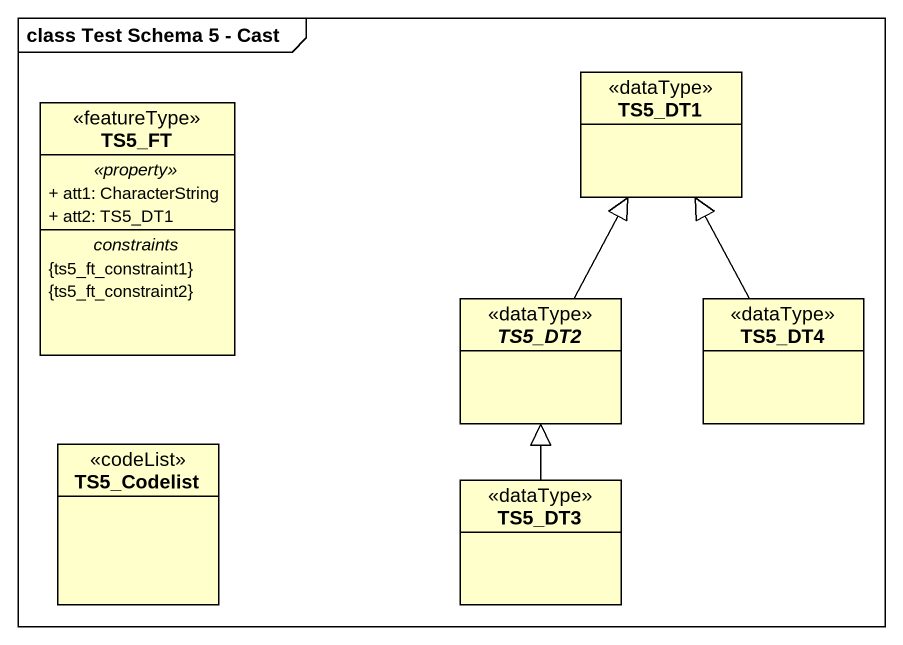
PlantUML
@startuml
mainframe class Test Schema 5 - Cast
hide circle
hide empty members
skinparam classAttributeIconSize 0
class TS5_FT <<featureType>> {
  .. <<property>> ..
  + att1: CharacterString
  + att2: TS5_DT1
  -- constraints --
  {ts5_ft_constraint1}
  {ts5_ft_constraint2}
}
class TS5_DT1 <<dataType>>
abstract class TS5_DT2 <<dataType>>
class TS5_DT4 <<dataType>>
class TS5_Codelist <<codeList>>
class TS5_DT3 <<dataType>>
TS5_DT2 -up-|> TS5_DT1
TS5_DT4 -up-|> TS5_DT1
TS5_DT3 -up-|> TS5_DT2
@enduml
